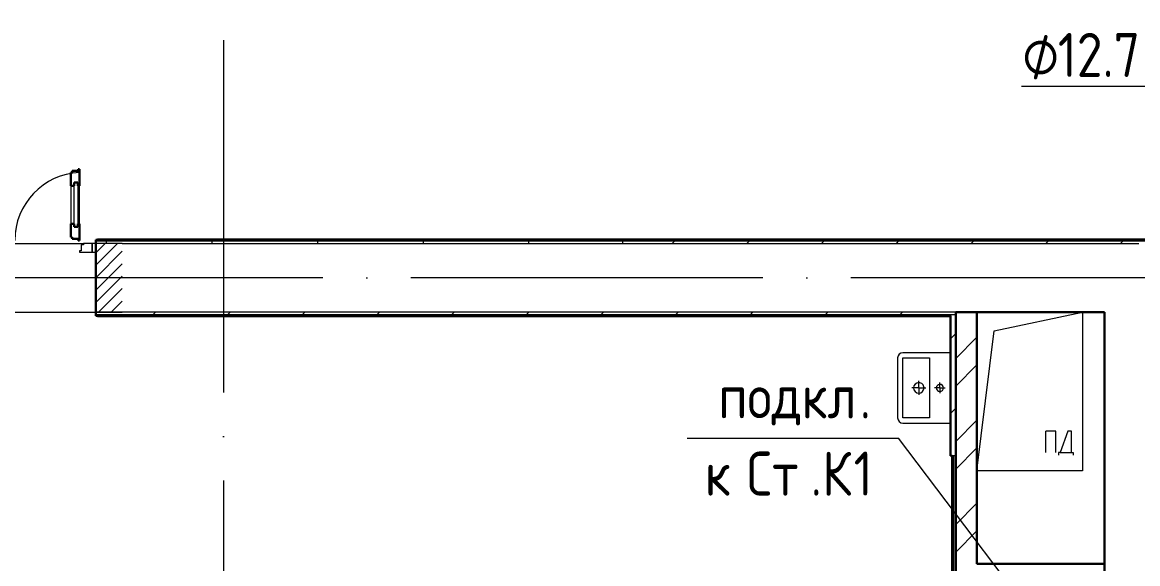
# Model space of a CAD drawing. Header units: millimetres. Extents: x -88595 to 880822, y -1054509 to -148035.
# Drawn here: x 394921 to 401257, y -278325 to -275251 of the extents above; entities that cross this region are included whole.
import ezdxf

# ---------------------------------------------------------------- set-up
doc = ezdxf.new("R2010")
doc.units = ezdxf.units.MM
doc.linetypes.add('ADSK_Линия сетки', pattern=[25, 20, -2.5, 0, -2.5])
doc.linetypes.add('ADSK_Штриховая_ш2 п1_5', pattern=[4.5, 3, -1.5])
for name, color, linetype, lineweight in [('Аннотация', 7, 'Continuous', 20), ('Двери', 7, 'Continuous', 9), ('Марки', 7, 'Continuous', 20), ('Оборудование', 7, 'Continuous', 18), ('Ограждение', 7, 'Continuous', 9), ('Оси', 7, 'Continuous', 9), ('Перекрытие', 7, 'Continuous', 18), ('Стены внутренние', 7, 'Continuous', 18), ('Стены наружные', 7, 'Continuous', 18), ('Стены штриховка', 7, 'Continuous', 9), ('Узлы', 7, 'Continuous', 18)]:
    doc.layers.add(name, color=color, linetype=linetype, lineweight=lineweight)
doc.layers.add('Двери открывание', color=7, linetype='Continuous', lineweight=9, true_color=0xc0c0c0)
doc.styles.add('$1$GOST Common_9', font='GOST_Common.ttf', dxfattribs={"width": 0.9, "height": 250})
doc.styles.add('$5$GOST Common', font='GOST_Common.ttf', dxfattribs={"width": 0.9, "height": 250})

# ---------------------------------------------------------------- blocks, each defined once
blk = doc.blocks.new('$0$ADSK_Аннотация_Текст_сВыноской - Текст с выноской-3260329-В_Координация_3 этаж ОВ3')
at = {"layer": 'Аннотация'}
blk.add_line((-6, 0), (6, 0), dxfattribs=at)
blk = doc.blocks.new('$0$ADSK_M_Трубы - Диаметр_8-160846-В_Координация_3 этаж ОВ3')
at = {"layer": 'Марки'}
blk.add_line((0, 0), (8, 0), dxfattribs=at)
blk = doc.blocks.new('3 этаж')
at = {"layer": 'Двери', "lineweight": 18, "true_color": 0xff0000}
h = blk.add_hatch(dxfattribs=at)
h.set_pattern_fill('FP_3', color=1, style=0, pattern_type=2)
h.set_pattern_definition([(45, (406343.9, 649723.86), (-35.3553, 35.3553), [])])
h.paths.add_polyline_path([(407368.9, 649528.9), (407368.9, 649918.9), (407218.9, 649918.9), (407218.9, 649528.9)])
h.paths.add_polyline_path([(405568.9, 649528.9), (405718.9, 649528.9), (405718.9, 649918.9), (405568.9, 649918.9)])
at = {"lineweight": 18}
for p, q in [((412323.2, 649422.7), (412824, 649528.9)), ((412824, 649528.9), (412824, 648628.9)), ((412224.2, 648628.9), (412323.2, 649422.7)), ((412672.6, 648852.6), (412615.2, 648852.6)), ((412615.2, 648732.6), (412615.2, 648852.6)), ((412672.6, 648732.6), (412672.6, 648852.6)), ((412741.4, 648852.6), (412697.7, 648732.6)), ((412761.1, 648852.6), (412741.4, 648852.6)), ((412761.1, 648732.6), (412761.1, 648852.6)), ((412687.7, 648732.6), (412687.7, 648717.6)), ((412697.7, 648732.6), (412687.7, 648732.6)), ((412697.7, 648732.6), (412761.1, 648732.6)), ((412761.1, 648732.6), (412771.1, 648732.6)), ((412771.1, 648732.6), (412771.1, 648717.6)), ((412824, 648628.9), (412224.2, 648628.9))]:
    blk.add_line(p, q, dxfattribs=at)
at = {"layer": 'Двери', "lineweight": 30}
for p, q in [((407084.9, 650322.9), (407076.9, 650322.9)), ((407076.9, 650322.9), (407076.9, 650246.9)), ((407118.9, 650331.9), (407084.9, 650331.9)), ((407084.9, 650331.9), (407084.9, 650322.9)), ((407126.9, 650340.9), (407118.9, 650340.9)), ((407118.9, 650340.9), (407118.9, 650331.9)), ((407126.9, 650246.9), (407126.9, 650340.9)), ((407076.9, 650246.9), (407096.9, 650246.9)), ((407096.9, 650246.9), (407096.9, 650264.9)), ((407096.9, 650264.9), (407117.9, 650264.9)), ((407117.9, 650264.9), (407117.9, 650246.9)), ((407117.9, 650246.9), (407126.9, 650246.9)), ((407076.9, 650030.9), (407076.9, 649954.9)), ((407076.9, 650030.9), (407096.9, 650030.9)), ((407096.9, 650030.9), (407096.9, 650012.9)), ((407096.9, 650012.9), (407117.9, 650012.9)), ((407117.9, 650030.9), (407126.9, 650030.9)), ((407117.9, 650012.9), (407117.9, 650030.9)), ((407126.9, 649936.9), (407126.9, 650030.9)), ((407076.9, 649954.9), (407084.9, 649954.9)), ((407084.9, 649954.9), (407084.9, 649945.9)), ((407084.9, 649945.9), (407118.9, 649945.9)), ((407118.9, 649945.9), (407118.9, 649936.9)), ((407118.9, 649936.9), (407126.9, 649936.9))]:
    blk.add_line(p, q, dxfattribs=at)
at = {"layer": 'Двери'}
for p, q in [((407076.9, 650246.9), (407076.9, 650030.9)), ((407096.9, 650012.9), (407096.9, 650264.9)), ((407096.9, 650264.9), (407117.9, 650264.9)), ((407117.9, 650264.9), (407117.9, 650012.9)), ((407126.9, 650030.9), (407126.9, 650246.9)), ((407117.9, 650012.9), (407096.9, 650012.9)), ((407135.9, 649876.9), (407126.9, 649876.9)), ((407126.9, 649876.9), (407126.9, 649868.9)), ((407126.9, 649868.9), (407198.9, 649868.9)), ((407149.9, 649910.9), (407135.9, 649910.9)), ((407135.9, 649910.9), (407135.9, 649876.9)), ((407149.9, 649918.9), (407149.9, 649910.9)), ((407198.9, 649918.9), (407149.9, 649918.9)), ((407218.9, 649918.9), (407198.9, 649918.9)), ((407198.9, 649918.9), (407198.9, 649868.9)), ((407198.9, 649868.9), (407198.9, 649918.9)), ((407198.9, 649868.9), (407218.9, 649868.9)), ((407218.9, 649868.9), (407218.9, 649918.9))]:
    blk.add_line(p, q, dxfattribs=at)
at = {"layer": 'Двери', "linetype": 'ADSK_Штриховая_ш2 п1_5'}
for p, q in [((407368.9, 649918.9), (407218.9, 649918.9)), ((407218.9, 649918.9), (407218.9, 649528.9)), ((407218.9, 649528.9), (407368.9, 649528.9))]:
    blk.add_line(p, q, dxfattribs=at)
at = {"layer": 'Двери открывание'}
blk.add_arc((407144.9, 649936.9), 386, 92.67279, 180, dxfattribs=at)
at = {"layer": 'Ограждение'}
for p, q in [((407228.9, 649938.8), (407228.9, 649943.9)), ((413363.9, 649943.9), (407228.9, 649943.9)), ((407228.9, 649503.9), (407228.9, 649508.9)), ((407228.9, 649503.9), (412074.4, 649503.9)), ((412079.2, 648713.9), (412079.2, 647800.7))]:
    blk.add_line(p, q, dxfattribs=at)
at = {"layer": 'Оси', "linetype": 'ADSK_Линия сетки', "ltscale": 100}
for p, q in [((407943.9, 661073.9), (407943.9, 629947.7)), ((466011.2, 649723.9), (389071.6, 649723.9))]:
    blk.add_line(p, q, dxfattribs=at)
at = {"layer": 'Перекрытие', "color": 49, "true_color": 0x464646}
for p, q in [((412824, 649528.9), (412824, 648628.9)), ((412824, 648628.9), (412224.2, 648628.9))]:
    blk.add_line(p, q, dxfattribs=at)
at = {"layer": 'Стены внутренние'}
for p, q in [((405787.9, 649918.9), (407149.9, 649918.9)), ((407368.9, 649918.9), (407218.9, 649918.9)), ((405718.9, 649528.9), (407218.9, 649528.9))]:
    blk.add_line(p, q, dxfattribs=at)
at = {"layer": 'Стены внутренние', "lineweight": 30}
for p, q in [((407218.9, 649918.9), (407218.9, 649528.9)), ((412224.2, 649528.9), (412948.9, 649528.9)), ((412948.9, 649528.9), (412948.9, 648100.7))]:
    blk.add_line(p, q, dxfattribs=at)
at = {"layer": 'Стены наружные', "lineweight": 30}
for p, q in [((407218.9, 649938.9), (407218.9, 649918.9)), ((413358.9, 649938.9), (407218.9, 649938.9)), ((407218.9, 649528.9), (407218.9, 649508.9)), ((407218.9, 649508.9), (412074.2, 649508.9)), ((412074.2, 649508.9), (412074.2, 648713.9)), ((412104.2, 649528.9), (412104.2, 647660.7)), ((412224.2, 649528.9), (412104.2, 649528.9)), ((412224.2, 648100.7), (412224.2, 649528.9)), ((412074.2, 648713.9), (412084.2, 648713.9)), ((412084.2, 648713.9), (412084.2, 647640.7)), ((412089.2, 648713.9), (412089.2, 647645.7)), ((412948.9, 648100.7), (412224.2, 648100.7)), ((412948.9, 647980.7), (412948.9, 648100.7))]:
    blk.add_line(p, q, dxfattribs=at)
at = {"layer": 'Стены наружные', "linetype": 'Continuous', "lineweight": 9}
for p, q in [((407256.3, 649933.9), (407261.3, 649938.9)), ((407279.9, 649918.9), (407279.9, 649933.9)), ((407327, 649933.9), (407332, 649938.9)), ((407397.7, 649933.9), (407402.7, 649938.9)), ((407468.4, 649933.9), (407473.4, 649938.9)), ((407539.1, 649933.9), (407544.1, 649938.9)), ((407609.8, 649933.9), (407614.8, 649938.9)), ((407680.6, 649933.9), (407685.6, 649938.9)), ((407751.3, 649933.9), (407756.3, 649938.9)), ((407822, 649933.9), (407827, 649938.9)), ((407879.9, 649918.9), (407879.9, 649933.9)), ((407892.7, 649933.9), (407897.7, 649938.9)), ((407963.4, 649933.9), (407968.4, 649938.9)), ((408034.1, 649933.9), (408039.1, 649938.9)), ((408104.8, 649933.9), (408109.8, 649938.9)), ((408175.5, 649933.9), (408180.5, 649938.9)), ((408246.2, 649933.9), (408251.2, 649938.9)), ((408316.9, 649933.9), (408321.9, 649938.9)), ((408387.7, 649933.9), (408392.7, 649938.9)), ((408458.4, 649933.9), (408463.4, 649938.9)), ((408479.9, 649918.9), (408479.9, 649933.9)), ((408529.1, 649933.9), (408534.1, 649938.9)), ((408599.8, 649933.9), (408604.8, 649938.9)), ((408670.5, 649933.9), (408675.5, 649938.9)), ((408741.2, 649933.9), (408746.2, 649938.9)), ((408811.9, 649933.9), (408816.9, 649938.9)), ((408882.6, 649933.9), (408887.6, 649938.9)), ((408953.3, 649933.9), (408958.3, 649938.9)), ((409024.1, 649933.9), (409029.1, 649938.9)), ((409079.9, 649918.9), (409079.9, 649933.9)), ((409094.8, 649933.9), (409099.8, 649938.9)), ((409165.5, 649933.9), (409170.5, 649938.9)), ((409236.2, 649933.9), (409241.2, 649938.9)), ((409306.9, 649933.9), (409311.9, 649938.9)), ((409377.6, 649933.9), (409382.6, 649938.9)), ((409448.3, 649933.9), (409453.3, 649938.9)), ((409519, 649933.9), (409524, 649938.9)), ((409589.7, 649933.9), (409594.7, 649938.9)), ((409660.5, 649933.9), (409665.5, 649938.9)), ((409679.9, 649918.9), (409679.9, 649933.9)), ((409731.2, 649933.9), (409736.2, 649938.9)), ((409801.9, 649933.9), (409806.9, 649938.9)), ((409872.6, 649933.9), (409877.6, 649938.9)), ((409943.3, 649933.9), (409948.3, 649938.9)), ((410014, 649933.9), (410019, 649938.9)), ((410084.7, 649933.9), (410089.7, 649938.9)), ((410155.4, 649933.9), (410160.4, 649938.9)), ((410226.1, 649933.9), (410231.1, 649938.9)), ((410296.8, 649933.9), (410301.8, 649938.9)), ((410367.6, 649933.9), (410372.6, 649938.9)), ((410438.3, 649933.9), (410443.3, 649938.9)), ((410494, 649918.9), (410509, 649933.9)), ((410509, 649933.9), (410514, 649938.9)), ((410579.7, 649933.9), (410584.7, 649938.9)), ((410650.4, 649933.9), (410655.4, 649938.9)), ((410721.1, 649933.9), (410726.1, 649938.9)), ((410791.8, 649933.9), (410796.8, 649938.9)), ((410862.5, 649933.9), (410867.5, 649938.9)), ((410918.2, 649918.9), (410933.2, 649933.9)), ((410933.2, 649933.9), (410938.2, 649938.9)), ((411004, 649933.9), (411009, 649938.9)), ((411074.7, 649933.9), (411079.7, 649938.9)), ((411145.4, 649933.9), (411150.4, 649938.9)), ((411216.1, 649933.9), (411221.1, 649938.9)), ((411286.8, 649933.9), (411291.8, 649938.9)), ((411342.5, 649918.9), (411357.5, 649933.9)), ((411357.5, 649933.9), (411362.5, 649938.9)), ((411428.2, 649933.9), (411433.2, 649938.9)), ((411498.9, 649933.9), (411503.9, 649938.9)), ((411569.6, 649933.9), (411574.6, 649938.9)), ((411640.3, 649933.9), (411645.3, 649938.9)), ((411711.1, 649933.9), (411716.1, 649938.9)), ((411766.8, 649918.9), (411781.8, 649933.9)), ((411781.8, 649933.9), (411786.8, 649938.9)), ((411852.5, 649933.9), (411857.5, 649938.9)), ((411923.2, 649933.9), (411928.2, 649938.9)), ((411993.9, 649933.9), (411998.9, 649938.9)), ((412064.6, 649933.9), (412069.6, 649938.9)), ((412135.3, 649933.9), (412140.3, 649938.9)), ((412191, 649918.9), (412206, 649933.9)), ((412206, 649933.9), (412211, 649938.9)), ((412276.7, 649933.9), (412281.7, 649938.9)), ((412347.5, 649933.9), (412352.5, 649938.9)), ((412418.2, 649933.9), (412423.2, 649938.9)), ((412488.9, 649933.9), (412493.9, 649938.9)), ((412559.6, 649933.9), (412564.6, 649938.9)), ((412615.3, 649918.9), (412630.3, 649933.9)), ((412630.3, 649933.9), (412635.3, 649938.9)), ((412701, 649933.9), (412706, 649938.9)), ((412771.7, 649933.9), (412776.7, 649938.9)), ((412842.4, 649933.9), (412847.4, 649938.9)), ((412913.1, 649933.9), (412918.1, 649938.9)), ((412983.9, 649933.9), (412988.9, 649938.9)), ((413039.6, 649918.9), (413054.6, 649933.9)), ((413054.6, 649933.9), (413059.6, 649938.9)), ((413125.3, 649933.9), (413130.3, 649938.9)), ((407255.6, 649508.9), (407260.6, 649513.9)), ((407326.3, 649508.9), (407331.3, 649513.9)), ((407397, 649508.9), (407402, 649513.9)), ((407467.7, 649508.9), (407472.7, 649513.9)), ((407538.4, 649508.9), (407543.4, 649513.9)), ((407543.4, 649513.9), (407558.4, 649528.9)), ((407609.1, 649508.9), (407614.1, 649513.9)), ((407679.8, 649508.9), (407684.8, 649513.9)), ((407750.5, 649508.9), (407755.5, 649513.9)), ((407821.2, 649508.9), (407826.2, 649513.9)), ((407891.9, 649508.9), (407896.9, 649513.9)), ((407962.7, 649508.9), (407967.7, 649513.9)), ((407967.7, 649513.9), (407982.7, 649528.9)), ((408033.4, 649508.9), (408038.4, 649513.9)), ((408104.1, 649508.9), (408109.1, 649513.9)), ((408174.8, 649508.9), (408179.8, 649513.9)), ((408245.5, 649508.9), (408250.5, 649513.9)), ((408316.2, 649508.9), (408321.2, 649513.9)), ((408386.9, 649508.9), (408391.9, 649513.9)), ((408391.9, 649513.9), (408406.9, 649528.9)), ((408457.6, 649508.9), (408462.6, 649513.9)), ((408528.3, 649508.9), (408533.3, 649513.9)), ((408599.1, 649508.9), (408604.1, 649513.9)), ((408669.8, 649508.9), (408674.8, 649513.9)), ((408740.5, 649508.9), (408745.5, 649513.9)), ((408811.2, 649508.9), (408816.2, 649513.9)), ((408816.2, 649513.9), (408831.2, 649528.9)), ((408881.9, 649508.9), (408886.9, 649513.9)), ((408952.6, 649508.9), (408957.6, 649513.9)), ((409023.3, 649508.9), (409028.3, 649513.9)), ((409094, 649508.9), (409099, 649513.9)), ((409164.7, 649508.9), (409169.7, 649513.9)), ((409235.5, 649508.9), (409240.5, 649513.9)), ((409240.5, 649513.9), (409255.5, 649528.9)), ((409306.2, 649508.9), (409311.2, 649513.9)), ((409376.9, 649508.9), (409381.9, 649513.9)), ((409447.6, 649508.9), (409452.6, 649513.9)), ((409518.3, 649508.9), (409523.3, 649513.9)), ((409589, 649508.9), (409594, 649513.9)), ((409659.7, 649508.9), (409664.7, 649513.9)), ((409664.7, 649513.9), (409679.7, 649528.9)), ((409730.4, 649508.9), (409735.4, 649513.9)), ((409801.1, 649508.9), (409806.1, 649513.9)), ((409871.8, 649508.9), (409876.8, 649513.9)), ((409942.6, 649508.9), (409947.6, 649513.9)), ((410013.3, 649508.9), (410018.3, 649513.9)), ((410084, 649508.9), (410089, 649513.9)), ((410089, 649513.9), (410104, 649528.9)), ((410154.7, 649508.9), (410159.7, 649513.9)), ((410225.4, 649508.9), (410230.4, 649513.9)), ((410296.1, 649508.9), (410301.1, 649513.9)), ((410366.8, 649508.9), (410371.8, 649513.9)), ((410437.5, 649508.9), (410442.5, 649513.9)), ((410508.2, 649508.9), (410513.2, 649513.9)), ((410513.2, 649513.9), (410528.2, 649528.9)), ((410579, 649508.9), (410584, 649513.9)), ((410649.7, 649508.9), (410654.7, 649513.9)), ((410720.4, 649508.9), (410725.4, 649513.9)), ((410791.1, 649508.9), (410796.1, 649513.9)), ((410861.8, 649508.9), (410866.8, 649513.9)), ((410932.5, 649508.9), (410937.5, 649513.9)), ((410937.5, 649513.9), (410952.5, 649528.9)), ((411003.2, 649508.9), (411008.2, 649513.9)), ((411073.9, 649508.9), (411078.9, 649513.9)), ((411144.6, 649508.9), (411149.6, 649513.9)), ((411215.3, 649508.9), (411220.3, 649513.9)), ((411286.1, 649508.9), (411291.1, 649513.9)), ((411356.8, 649508.9), (411361.8, 649513.9)), ((411361.8, 649513.9), (411376.8, 649528.9)), ((411427.5, 649508.9), (411432.5, 649513.9)), ((411498.2, 649508.9), (411503.2, 649513.9)), ((411568.9, 649508.9), (411573.9, 649513.9)), ((411639.6, 649508.9), (411644.6, 649513.9)), ((411710.3, 649508.9), (411715.3, 649513.9)), ((411781, 649508.9), (411786, 649513.9)), ((411786, 649513.9), (411801, 649528.9)), ((411851.7, 649508.9), (411856.7, 649513.9)), ((411922.5, 649508.9), (411927.5, 649513.9)), ((411993.2, 649508.9), (411998.2, 649513.9)), ((412063.9, 649508.9), (412068.9, 649513.9)), ((412074.2, 649377.7), (412104.2, 649407.7)), ((412104.2, 649266.7), (412224.2, 649386.7)), ((412104.2, 649109.5), (412224.2, 649229.5)), ((412074.2, 648953.5), (412104.2, 648983.5)), ((412104.2, 648795.2), (412224.2, 648915.2)), ((412104.2, 648638), (412224.2, 648758)), ((412084.2, 648680.6), (412089.2, 648685.6)), ((412084.2, 648609.9), (412089.2, 648614.9)), ((412084.2, 648539.2), (412089.2, 648544.2)), ((412084.2, 648468.5), (412089.2, 648473.5)), ((412084.2, 648397.8), (412089.2, 648402.8)), ((412104.2, 648323.7), (412224.2, 648443.7)), ((412084.2, 648327.1), (412089.2, 648332.1)), ((412104.2, 648166.6), (412224.2, 648286.6)), ((412084.2, 648256.4), (412089.2, 648261.4)), ((412084.2, 648185.6), (412089.2, 648190.6)), ((412084.2, 648114.9), (412089.2, 648119.9))]:
    blk.add_line(p, q, dxfattribs=at)
at = {"layer": 'Стены наружные'}
for p, q in [((407368.9, 649918.9), (413143.9, 649918.9)), ((412104.2, 649528.9), (407218.9, 649528.9))]:
    blk.add_line(p, q, dxfattribs=at)
at = {"layer": 'Стены штриховка'}
for p, q in [((407218.9, 649933.9), (413353.9, 649933.9)), ((410213.9, 649918.9), (410213.9, 649933.9)), ((412104.2, 649513.9), (407218.9, 649513.9)), ((412074.2, 649513.9), (412074.2, 649508.9)), ((412104.2, 648713.9), (412084.2, 648713.9))]:
    blk.add_line(p, q, dxfattribs=at)
at = {"layer": 'Узлы', "lineweight": 9}
for p, q in [((412074.2, 649298.9), (411804.2, 649298.9)), ((411774.2, 649268.9), (411774.2, 649098.9)), ((411774.2, 649098.9), (411774.2, 648928.9)), ((411894.2, 649098.9), (411854.2, 649098.9)), ((411894.2, 649098.9), (411894.2, 649138.9)), ((411894.2, 649098.9), (411894.2, 649058.9)), ((411894.2, 649098.9), (411934.2, 649098.9)), ((412014.2, 649098.9), (411984.2, 649098.9)), ((412014.2, 649098.9), (412014.2, 649128.9)), ((412014.2, 649098.9), (412014.2, 649068.9)), ((412014.2, 649098.9), (412044.2, 649098.9)), ((411804.2, 648898.9), (412074.2, 648898.9))]:
    blk.add_line(p, q, dxfattribs=at)
at = {"layer": 'Узлы'}
for p, q in [((411804.2, 648928.9), (411804.2, 649268.9)), ((411804.2, 649268.9), (411955.1, 649268.9)), ((411955.1, 649268.9), (411955.1, 648928.9)), ((411955.1, 648928.9), (411804.2, 648928.9))]:
    blk.add_line(p, q, dxfattribs=at)
for centre, start, end in [((411804.2, 649268.9), 90, 180), ((411804.2, 648928.9), 180, 270)]:
    blk.add_arc(centre, 30, start, end, dxfattribs=at)
at = {"layer": 'Узлы', "lineweight": 9}
for centre, radius, start, end in [((411894.2, 649098.9), 30, 90, 180), ((411894.2, 649098.9), 30, 180, 270), ((411894.2, 649098.9), 30, 0, 90.00772), ((411894.2, 649098.9), 30, 270, 0), ((412014.2, 649098.9), 20, 90, 180), ((412014.2, 649098.9), 20, 180, 270), ((412014.2, 649098.9), 20, 0, 90.01158), ((412014.2, 649098.9), 20, 270, 0)]:
    blk.add_arc(centre, radius, start, end, dxfattribs=at)

msp = doc.modelspace()

# ---------------------------------------------------------------- linework, layer by layer
at = {"layer": 'Аннотация'}
msp.add_line((400654.2, -278609.8), (399898.1, -277611.4), dxfattribs=at)

# ---------------------------------------------------------------- block references
at = {"layer": 'Аннотация', "xscale": 100, "yscale": 100, "zscale": 100}
msp.add_blockref('$0$ADSK_Аннотация_Текст_сВыноской - Текст с выноской-3260329-В_Координация_3 этаж ОВ3', (399298.1, -277611.4), dxfattribs=at)
at = {"layer": 'Марки', "xscale": 99.99999999999993, "yscale": 99.99999999999993, "zscale": 99.99999999999993}
msp.add_blockref('$0$ADSK_M_Трубы - Диаметр_8-160846-В_Координация_3 этаж ОВ3', (400597.9, -275612.5), dxfattribs=at)
at = {"layer": 'Оборудование', "color": 5, "true_color": 0x0000ff}
msp.add_blockref('3 этаж', (-11880.6, -926425.8), dxfattribs=at)

# ---------------------------------------------------------------- texts
at = {"layer": 'Аннотация', "lineweight": 9, "char_height": 250, "attachment_point": 1, "style": '$5$GOST Common'}
for s, insert, width in [('подкл', (398874.7, -277249.7), 974.05), ('\\fGOST Common|b0|i0|c204|p34|;\\W.9;.', (399678.4, -277249.7), 79.367), ('Ст', (399036.6, -277688.5), 440.126), ('\\fGOST Common|b0|i0|c204|p34|;\\W.9;К', (399465.2, -277688.5), 216.456), ('\\fGOST Common|b0|i0|c204|p34|;\\W.9;1', (399643.8, -277688.5), 137.089), ('\\fGOST Common|b0|i0|c204|p34|;\\W.9;к', (398798.4, -277688.5), 194.81), ('\\fGOST Common|b0|i0|c204|p34|;\\W.9;.', (399399.7, -277688.5), 79.367)]:
    msp.add_mtext(s, dxfattribs=dict(at, insert=insert, width=width))
at = {"layer": 'Марки', "lineweight": 9, "char_height": 250, "attachment_point": 1}
for s, insert, width, style in [('\\fGOST Common|b0|i0|c254|p34|;\\W.9;⌀', (400601, -275310.9), 245.316, '$1$GOST Common_9'), ('12.7', (400803.4, -275310.9), 606.076, '$5$GOST Common')]:
    msp.add_mtext(s, dxfattribs=dict(at, insert=insert, width=width, style=style))

doc.saveas('drawing.dxf')
